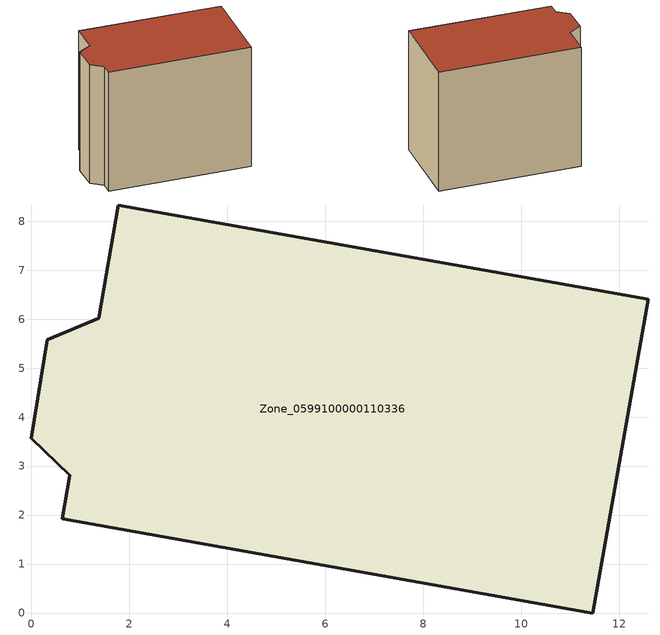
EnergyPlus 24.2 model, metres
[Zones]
Zone_0599100000110336
 floor ground (C_G): 12.59,6.41 11.46,0 0.63,1.92 0.78,2.81 0,3.57 0.32,5.58 1.38,6.02 1.77,8.33 z0
 wall outside (C_F): 11.46,0 12.59,6.41 1.77,8.33 1.38,6.02 0.32,5.58 0,3.57 0.78,2.81 0.63,1.92 11.46,0 z0:9.88
 roof outside (C_R): 1.38,6.02 0.32,5.58 0,3.57 0.78,2.81 0.63,1.92 11.46,0 12.59,6.41 1.77,8.33 z9.88
[BUILDING]
Pand.0599100000110336: North Axis=0; Terrain=City; Loads Convergence Tolerance Value=0.04; Temperature Convergence Tolerance Value=0.4; Solar Distribution=FullExterior; Maximum Number of Warmup Days=25; Minimum Number of Warmup Days=1
[Site:Location]
Rotterdam.The.Hague.AP_ZH_NLD Design_Conditions: Latitude=51.96; Longitude=4.45; Time Zone=1; Elevation=-4.5
[SITE:GROUNDTEMPERATURE:BUILDINGSURFACE]
18, 18, 18, 18, 18, 18, 18, 18, 18, 18, 18, 18
[MATERIAL] Thermal Absorptance=0.9; Solar Absorptance=0.7; Visible Absorptance=0.7
Name | Roughness | Thickness | Conductivity | Density | Specific Heat
G.TI.1946 | MediumSmooth | 0.15 | 1 | 540 | 1210
F.TI.1946 | Rough | 0.3 | 0.857143 | 1920 | 840
R.TI.1946 | MediumRough | 0.2 | 0.1 | 1500 | 1000
[CONSTRUCTION]
C_G: G.TI.1946
C_F: F.TI.1946
C_R: R.TI.1946
[ZONE]
Zone_0599100000110336: Type=1; Multiplier=1; Ceiling Height=Autocalculate; Volume=Autocalculate; Floor Area=autocalculate; Part of Total Floor Area=Yes
[ZONEINFILTRATION:DESIGNFLOWRATE]
Infil_Zone_0599100000110336: Zone or ZoneList or Space or SpaceList=Zone_0599100000110336; Schedule=AlwaysOn; Design Flow Rate Calculation Method=Flow/Area; Flow Rate per Floor Area=0.003; Constant Term Coefficient=1; Temperature Term Coefficient=0; Velocity Term Coefficient=0; Velocity Squared Term Coefficient=0
[HVACTEMPLATE:ZONE:IDEALLOADSAIRSYSTEM]
Zone_0599100000110336: Maximum Heating Supply Air Temperature=50; Minimum Cooling Supply Air Temperature=13; Maximum Heating Supply Air Humidity Ratio=0.0156; Minimum Cooling Supply Air Humidity Ratio=0.0077; Heating Limit=NoLimit; Cooling Limit=NoLimit; Dehumidification Control Type=ConstantSensibleHeatRatio; Cooling Sensible Heat Ratio=0.7; Dehumidification Setpoint=60; Humidification Control Type=None; Humidification Setpoint=30; Outdoor Air Method=None; Outdoor Air Flow Rate per Person=0.00944; Outdoor Air Flow Rate per Zone Floor Area=0; Outdoor Air Flow Rate per Zone=0; Demand Controlled Ventilation Type=None; Outdoor Air Economizer Type=NoEconomizer; Heat Recovery Type=None; Sensible Heat Recovery Effectiveness=0.7; Latent Heat Recovery Effectiveness=0.65
[ZONECONTROL:THERMOSTAT]
ThermostatControl_Zone_0599100000110336: Zone or ZoneList=Zone_0599100000110336; Control Type Schedule=DualSetpointControlType; Control 1=Thermostat_Zone_0599100000110336; Temperature Difference Between Cutout And Setpoint=0
[THERMOSTATSETPOINT:DUALSETPOINT]
Thermostat_Zone_0599100000110336: Heating Setpoint Temperature Schedule=HeatingSetpoint_Zone_0599100000110336; Cooling Setpoint Temperature Schedule=CoolingSetpoint_Zone_0599100000110336
[SCHEDULE:COMPACT]
HeatingSetpoint_Zone_0599100000110336: Through: 12/31, For: AllDays, Until: 24:00, 21
CoolingSetpoint_Zone_0599100000110336: Through: 12/31, For: AllDays, Until: 24:00, 24
DualSetpointControlType: Through: 12/31, For: AllDays, Until: 24:00, 4
AlwaysOn: Through: 12/31, For: AllDays, Until: 24:00, 1
